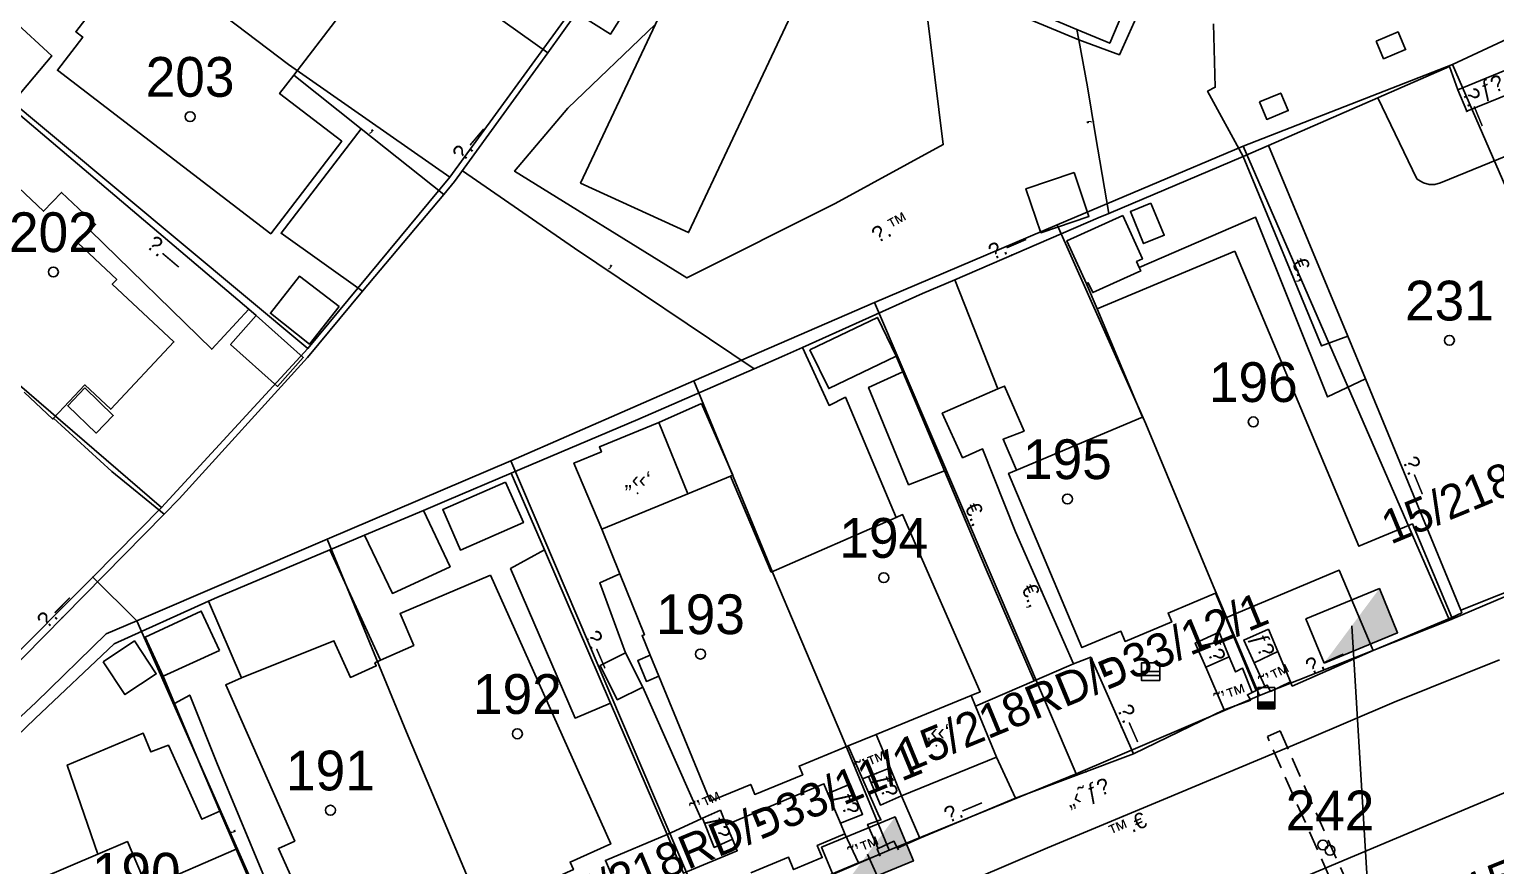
# Model space of a CAD drawing. Header units: metres. Extents: x 218299 to 220222, y 572714 to 574340.
# Drawn here: x 219021.1 to 219094.8, y 573440.5 to 573482.5 of the extents above; entities that cross this region are included whole.
import ezdxf
from ezdxf.enums import TextEntityAlignment as Align

# ---------------------------------------------------------------- set-up
doc = ezdxf.new("R2010")
doc.units = ezdxf.units.M
doc.header["$MEASUREMENT"] = 0
doc.linetypes.add('DASH15', pattern=[1.5, 1, -0.5])
for name, color, linetype in [('1602', 44, 'Continuous'), ('1603', 44, 'Continuous'), ('6151', 102, 'CABLEUNDEXIST03'), ('6261', 7, 'Continuous'), ('6701', 7, 'DASH15'), ('6916', 7, 'Continuous'), ('A_POINTS', 2, 'Continuous'), ('M2200', 253, 'Continuous'), ('M2207', 253, 'Continuous'), ('M2401', 7, 'Continuous'), ('M2404', 7, 'Continuous'), ('M2407', 253, 'Continuous'), ('M2408', 253, 'Continuous'), ('M2412', 253, 'Continuous'), ('M2420', 253, 'Continuous'), ('M2601', 253, 'Continuous'), ('M2602', 253, 'Continuous'), ('M2605', 253, 'Continuous'), ('M2612', 253, 'Continuous'), ('M5203', 253, 'Continuous'), ('M5235', 253, 'Continuous'), ('M5250', 253, 'Continuous')]:
    doc.layers.add(name, color=color, linetype=linetype)
doc.styles.add('HEBTXT', font='HEBTXT')
doc.styles.add('MAVAT_HEBTXT', font='HEBTXT')
doc.linetypes.add('CABLEUNDEXIST03', pattern='A,3.5,[222,elecad.shx,S=0.01,R=0,X=0,Y=0],1.5', length=5)

# ---------------------------------------------------------------- blocks, each defined once
blk = doc.blocks.new('6261')
blk.add_lwpolyline([(-2, -1.2), (2, -1.2), (2, 1.2), (-2, 1.2)], close=True)
at = {"color": 0}
blk.add_solid([(2, 1.2), (-2, -1.2), (2, -1.2)], dxfattribs=at)
at = {"color": 0, "style": 'HEBTXT'}
blk.add_attdef('PIL_NAME', (2.689, 2.418), '', height=1.7, dxfattribs=at)
at = {"style": 'HEBTXT'}
blk.add_attdef('CAMUT_MONIM', (2.489, 0.218), '', height=1.7, dxfattribs=at)
at = {"color": 0, "style": 'HEBTXT', "flags": 1}
for tag, p in [('TYPE', (2.585, -1.773)), ('MAP_TYPE', (2.689, -3.782))]:
    blk.add_attdef(tag, p, '', height=1.7, dxfattribs=at)
blk = doc.blocks.new('6916')
at = {"layer": 'A_POINTS'}
blk.add_circle((0, 0), 0.25, dxfattribs=at)
at = {"color": 0, "style": 'HEBTXT'}
for tag, p in [('HTCH', (0.006, 3.527)), ('PIPE', (0.049, 1.33))]:
    blk.add_attdef(tag, text='', height=1.7, dxfattribs=at).set_placement(p, align=Align.MIDDLE_CENTER)
blk = doc.blocks.new('1603')
at = {"layer": 'A_POINTS'}
blk.add_circle((0, 0), 0.25, dxfattribs=at)
at = {"color": 0, "style": 'HEBTXT'}
blk.add_attdef('PARCEL_NUM', text='', height=2, dxfattribs=at).set_placement((0, 1), align=Align.CENTER)
at = {"color": 0, "style": 'HEBTXT', "flags": 1}
blk.add_attdef('LOT_NUM', text='', height=2, dxfattribs=at).set_placement((0, -2.5), align=Align.CENTER)
blk = doc.blocks.new('M2404')
blk.add_circle((0, 0), 0.025)
at = {"style": 'MAVAT_HEBTXT'}
blk.add_attdef('NAME', text='', height=0.8, dxfattribs=at).set_placement((0, 1.59), align=Align.MIDDLE)
blk = doc.blocks.new('M2407')
blk.add_circle((0, 0), 0.025)
at = {"style": 'MAVAT_HEBTXT'}
blk.add_attdef('NAME', text='', height=0.8, dxfattribs=at).set_placement((0, 1.59), align=Align.MIDDLE)
blk = doc.blocks.new('M2408')
blk.add_circle((0, 0), 0.025)
at = {"style": 'MAVAT_HEBTXT'}
blk.add_attdef('NAME', text='', height=0.8, dxfattribs=at).set_placement((0, 1.59), align=Align.MIDDLE)
blk = doc.blocks.new('M2601')
blk.add_circle((0, 0), 0.025)
at = {"style": 'MAVAT_HEBTXT'}
blk.add_attdef('NAME', text='', height=0.8, dxfattribs=at).set_placement((0, 1.59), align=Align.MIDDLE)
blk = doc.blocks.new('M2602')
blk.add_circle((0, 0), 0.025)
at = {"style": 'MAVAT_HEBTXT'}
blk.add_attdef('NAME', text='', height=0.8, dxfattribs=at).set_placement((0, 1.59), align=Align.MIDDLE)
blk = doc.blocks.new('M2605')
blk.add_circle((0, 0), 0.025)
at = {"style": 'MAVAT_HEBTXT'}
blk.add_attdef('NAME', text='', height=0.8, dxfattribs=at).set_placement((0, 1.59), align=Align.MIDDLE)
blk = doc.blocks.new('M2612')
blk.add_circle((0, 0), 0.025)
at = {"style": 'MAVAT_HEBTXT'}
blk.add_attdef('NAME', text='', height=0.8, dxfattribs=at).set_placement((0, 1.59), align=Align.MIDDLE)
blk = doc.blocks.new('M2207')
blk.add_circle((0, 0), 0.025)
at = {"style": 'MAVAT_HEBTXT'}
blk.add_attdef('NAME', text='', height=0.8, dxfattribs=at).set_placement((0, 1.59), align=Align.MIDDLE)
blk = doc.blocks.new('M2412')
blk.add_circle((0, 0), 0.025)
at = {"style": 'MAVAT_HEBTXT'}
blk.add_attdef('NAME', text='', height=0.8, dxfattribs=at).set_placement((0, 1.59), align=Align.MIDDLE)
blk = doc.blocks.new('M5250')
blk.add_circle((0, 0), 0.025)
at = {"style": 'MAVAT_HEBTXT'}
blk.add_attdef('NAME', text='', height=0.8, dxfattribs=at).set_placement((0, 1.25), align=Align.MIDDLE)
blk = doc.blocks.new('M5203')
for points in [[(1.54, -1.47), (-1.54, -1.47), (-1.54, 1.47), (1.54, 1.47)], [(-1.54, 0), (1.54, 0)], [(1.54, 1.47), (1.54, -1.47)], [(-1.54, -0.66), (1.54, -0.66)]]:
    blk.add_lwpolyline(points)
at = {"style": 'MAVAT_HEBTXT', "flags": 1}
for tag, p in [('MARK', (0, 3.2)), ('HEIGHT', (0, -3.3)), ('NAME', (0, -5.87))]:
    blk.add_attdef(tag, text='', height=0.8, dxfattribs=at).set_placement(p, align=Align.MIDDLE)
blk = doc.blocks.new('*U89')
at = {"linetype": 'Continuous'}
for p, q in [((-0.85, 0), (-0.85, -0.66)), ((0.85, 0), (0.85, -0.66))]:
    blk.add_line(p, q, dxfattribs=at)
blk.add_solid([(-0.85, 0), (-0.85, -0.66), (0.85, -0.66)], dxfattribs=at)
at = {"linetype": 'Continuous', "extrusion": (0, 0, -1)}
blk.add_solid([(0.85, 0), (-0.85, 0), (-0.85, -0.66)], dxfattribs=at)
blk = doc.blocks.new('M5235')
for points in [[(-0.85, 1.47), (0.85, 1.47)], [(-0.85, -0.66), (-0.85, 1.47)], [(-0.85, 0), (0.85, 0)], [(0.85, -0.66), (0.85, 1.47)], [(-0.85, -0.66), (0.85, -0.66)]]:
    blk.add_lwpolyline(points)
at = {"linetype": 'Continuous'}
blk.add_blockref('*U89', (0, 0), dxfattribs=at)
at = {"style": 'MAVAT_HEBTXT', "flags": 1}
for tag, p in [('MARK', (0, 2.72)), ('HEIGHT', (0, -1.92)), ('NAME', (0, -4.48))]:
    blk.add_attdef(tag, text='', height=0.8, dxfattribs=at).set_placement(p, align=Align.MIDDLE)
blk = doc.blocks.new('111')
at = {"layer": 'M2200'}
for points in [[(219065.114, 573497.229, 573.72), (219081.116, 573490.484, 573.72), (219078.881, 573485.184, 573.72), (219077.13, 573485.922, 573.72), (219075.401, 573481.819, 573.72), (219073.75, 573482.515, 573.72), (219061.912, 573487.505, 573.72), (219063.625, 573491.568, 573.72), (219062.863, 573491.89, 573.72), (219065.114, 573497.229, 573.72)], [(219031.322, 573491.966, 575.4), (219038.934, 573486.132, 575.4), (219034.397, 573480.213, 575.192), (219033.691, 573479.291, 575.16), (219036.815, 573476.896, 574.68), (219033.245, 573472.239, 574.68), (219022.52, 573480.46, 575.16), (219023.799, 573482.129, 575.16), (219023.444, 573482.4, 575.16), (219024.951, 573484.367, 575.16), (219025.235, 573484.15, 575.16), (219026.923, 573486.353, 575.16), (219027.925, 573487.66, 575.16), (219025.849, 573489.252, 574.92), (219027.955, 573492, 574.92), (219030.092, 573490.361, 575.16), (219031.228, 573491.843, 575.381)], [(219081.682, 573471.372, 571.68), (219087.923, 573456.523, 570.72), (219090.61, 573457.652, 569.52), (219092.589, 573452.945, 569.52), (219092.589, 573452.945, 569.52), (219088.634, 573451.282, 569.76), (219088.634, 573451.282, 569.76), (219086.938, 573455.318, 570.48), (219081.243, 573452.925, 570.48), (219081.243, 573452.925, 570.48), (219080.72, 573454.169, 570.96), (219078.333, 573453.166, 570.72), (219078.518, 573452.725, 570.72), (219076.177, 573451.742, 570.84), (219075.961, 573452.255, 570.84), (219074, 573451.431, 570.84), (219070.321, 573460.185, 570.84), (219070.718, 573460.352, 570.953), (219077.056, 573463.016, 572.76), (219074.766, 573468.465, 571.56), (219074.766, 573468.465, 571.56)], [(219032.517, 573468.123, 573.9), (219032.517, 573468.123, 573.9), (219034.874, 573466.013, 573.9), (219034.874, 573466.013, 573.9), (219033.579, 573464.566, 573.9), (219033.579, 573464.566, 573.9), (219031.222, 573466.676, 573.9), (219032.517, 573468.123, 573.9)], [(219049.875, 573457.381, 570.87), (219049.875, 573457.381, 570.87), (219054.204, 573459.166, 571.01), (219056.339, 573460.045, 571.08), (219056.339, 573460.045, 571.08), (219058.393, 573455.228, 571.08), (219064.672, 573457.977, 570.166), (219064.993, 573458.117, 570.12), (219068.897, 573449.21, 570.36), (219068.437, 573449.021, 570.36), (219063.67, 573447.065, 570.36), (219062.26, 573446.486, 570.36), (219061.731, 573446.269, 570.36), (219059.793, 573445.474, 570.36), (219059.975, 573445.031, 570.36), (219057.567, 573444.043, 570.36), (219057.36, 573444.547, 570.36), (219055.32, 573443.71, 570.36), (219052.743, 573449.988, 570.722), (219052.31, 573451.043, 570.783), (219051.904, 573452.033, 570.84), (219052.016, 573452.079, 570.84), (219050.779, 573455.142, 570.857)], [(219044.278, 573455.067, 570.6), (219050.327, 573441.561, 570.12), (219048.281, 573440.644, 570.12), (219048.452, 573440.263, 570.12), (219046.225, 573439.265, 570.12), (219046.004, 573439.758, 570.12), (219043.423, 573438.602, 570.188), (219038.13, 573436.231, 570.329), (219036.862, 573435.638, 570.36), (219035.289, 573439.43, 571.8), (219034.615, 573439.128, 569.4), (219033.627, 573441.332, 569.64), (219034.452, 573441.702, 571.56), (219030.984, 573449.558, 570.6), (219031.768, 573449.915, 570.6), (219036.42, 573451.773, 570.6), (219037.246, 573449.928, 570.6), (219038.543, 573450.509, 570.84), (219038.474, 573450.663, 570.84), (219038.762, 573450.792, 570.857), (219040.428, 573451.539, 570.96), (219039.746, 573453.151, 570.96)], [(219012.847, 573436.046, 569.76), (219024.555, 573441.04, 569.76), (219026.04, 573441.674, 569.76), (219027.029, 573439.354, 569.713), (219031.162, 573429.665, 569.52), (219026.822, 573427.813, 569.52), (219025.437, 573431.062, 570), (219022.932, 573429.993, 570), (219021.36, 573429.323, 570), (219022.11, 573427.564, 569.775), (219022.756, 573426.049, 569.581), (219023.008, 573425.443, 569.52), (219023.008, 573425.443, 569.52), (219018.216, 573423.406, 569.52), (219018.121, 573423.682, 569.522), (219018.03, 573423.897, 569.527), (219013.032, 573435.613, 569.751)]]:
    blk.add_polyline3d(points, close=True, dxfattribs=at)
for points in [[(219018.375, 573484.753, 573.506), (219022.244, 573481.182, 574.2), (219020.115, 573478.653, 573.953)], [(219018.703, 573476.308, 573.84), (219021.832, 573473.372, 575.28), (219022.721, 573474.319, 573.6), (219024.444, 573472.703, 573.6), (219024.164, 573472.405, 574.056), (219023.561, 573471.762, 575.04), (219025.502, 573469.942, 574.32), (219025.282, 573469.707, 574.68), (219028.378, 573466.803, 574.68), (219025.2, 573463.415, 574.68), (219023.896, 573464.639, 574.68), (219022.326, 573462.966, 574.68), (219022.286, 573462.923, 574.68), (219020.846, 573464.275, 574.68)]]:
    blk.add_polyline3d(points, dxfattribs=at)
at = {"layer": 'M2207'}
for points in [[(219063.146, 573491.232, 573.06), (219054.242, 573472.297, 573.06), (219048.814, 573474.789, 573.06), (219052.571, 573482.773, 573.06), (219057.769, 573493.818, 573.06), (219063.146, 573491.232, 573.06)], [(219073.606, 573475.327, 572.34), (219074.358, 573473.113, 572.1), (219071.94, 573472.291, 572.1), (219071.187, 573474.505, 572.34), (219073.606, 573475.327, 572.34)], [(219076.054, 573473.157, 571.62), (219073.253, 573471.89, 571.62), (219074.229, 573469.731, 570.9), (219074.229, 573469.731, 570.9), (219074.324, 573469.774, 570.9), (219074.547, 573469.281, 570.9), (219076.961, 573470.373, 570.9), (219076.886, 573470.539, 570.9), (219076.749, 573470.84, 570.9), (219077.042, 573470.973, 570.9)], [(219077.475, 573473.784, 569.58), (219078.139, 573472.17, 569.7), (219077.103, 573471.744, 569.7), (219076.438, 573473.357, 569.58), (219077.475, 573473.784, 569.58)], [(219036.688, 573468.586, 574.26), (219035.189, 573466.69, 574.26), (219033.228, 573468.241, 574.26), (219034.695, 573470.113, 574.26), (219036.688, 573468.586, 574.26)], [(219060.34, 573466.41, 570.18), (219063.727, 573468.037, 570.18), (219064.666, 573466.082, 570.18), (219064.666, 573466.082, 570.18), (219061.279, 573464.455, 570.18), (219060.34, 573466.41, 570.18)], [(219023.908, 573464.486, 573.06), (219025.33, 573463.108, 573.06), (219024.465, 573462.214, 573.06), (219023.042, 573463.592, 573.06), (219023.908, 573464.486, 573.06)], [(219054.894, 573463.7, 569.7), (219056.468, 573460.101, 569.7), (219056.339, 573460.045, 569.7), (219054.204, 573459.166, 569.7), (219054.204, 573459.166, 569.7), (219052.736, 573462.743, 569.7), (219054.894, 573463.7, 569.7)], [(219049.875, 573457.381, 570.53), (219054.204, 573459.166, 570.687), (219052.736, 573462.743, 570.36), (219052.736, 573462.743, 570.36), (219049.762, 573461.523, 570.36), (219049.862, 573461.279, 570.36), (219048.474, 573460.709, 570.36)], [(219045.047, 573459.756, 569.7), (219041.884, 573458.37, 569.7), (219042.778, 573456.331, 569.7), (219045.941, 573457.717, 569.7), (219045.047, 573459.756, 569.7)], [(219030.66, 573451.287, 569.58), (219027.838, 573449.985, 569.58), (219027.838, 573449.985, 569.58), (219026.927, 573451.961, 569.58), (219029.749, 573453.262, 569.58), (219030.66, 573451.287, 569.58)], [(219024.816, 573450.722, 569.46), (219025.919, 573449.063, 569.46), (219027.492, 573450.109, 569.46), (219026.389, 573451.768, 569.46), (219024.816, 573450.722, 569.46)], [(219051.077, 573451.173, 569.82), (219051.077, 573451.173, 569.82), (219051.936, 573449.448, 569.82), (219051.936, 573449.448, 569.82), (219050.651, 573448.808, 569.7), (219049.792, 573450.533, 569.7), (219051.077, 573451.173, 569.82)], [(219052.31, 573451.043, 570.18), (219052.743, 573449.988, 570.3), (219052.119, 573449.731, 570.3), (219051.686, 573450.786, 570.18), (219052.31, 573451.043, 570.18)], [(219068.437, 573449.021, 570.3), (219063.67, 573447.065, 570.3), (219064.362, 573445.38, 570.169), (219064.941, 573443.968, 570.06), (219064.941, 573443.968, 570.06), (219064.941, 573443.968, 570.06), (219069.707, 573445.925, 570.06), (219069.707, 573445.925, 570.06), (219068.657, 573448.484, 570.258), (219068.437, 573449.021, 570.3)]]:
    blk.add_polyline3d(points, close=True, dxfattribs=at)
blk.add_polyline3d([(219057.362, 573440.098, 569.34), (219059.252, 573440.893, 569.82), (219059.517, 573440.263, 569.1), (219060.959, 573440.869, 569.1), (219060.701, 573441.481, 569.58), (219062.097, 573442.068, 569.58), (219062.097, 573442.068, 569.58), (219061.873, 573442.599, 569.63), (219061.244, 573444.097, 569.773), (219061.04, 573444.582, 569.82), (219056.132, 573442.518, 569.82), (219056.132, 573442.518, 569.82), (219056.438, 573441.791, 569.552), (219056.682, 573441.212, 569.34), (219053.986, 573440.078, 569.1), (219053.165, 573442.03, 569.1), (219053.165, 573442.03, 569.1), (219053.165, 573442.03, 569.1), (219050.064, 573440.726, 568.86), (219050.443, 573439.824, 569.58)], dxfattribs=at)
at = {"layer": 'M2401'}
for points in [[(219019.006, 573419.008, 565.774), (219024.383, 573421.233, 566.014), (219029.036, 573423.179, 566.014), (219036.287, 573426.317, 566.014), (219042.534, 573428.87, 566.254), (219046.654, 573430.593, 566.254), (219051.919, 573432.794, 566.374), (219053.836, 573431.968, 566.254), (219059.355, 573434.349, 566.374), (219060.371, 573436.346, 566.494), (219066.745, 573439, 566.734), (219072.276, 573441.364, 566.614), (219078.1, 573443.793, 566.854), (219085.185, 573446.753, 567.094), (219089.696, 573448.679, 567.094), (219094.986, 573450.814, 567.214)], [(219098.632, 573455.535, 567.51), (219098.632, 573455.535, 567.51), (219103.421, 573457.623, 567.69), (219103.421, 573457.623, 567.69), (219100.224, 573465.314, 568.05), (219095.754, 573476.327, 568.59), (219092.027, 573474.796, 568.68), (219091.741, 573474.718, 568.68), (219091.445, 573474.72, 568.68), (219091.16, 573474.8, 568.68), (219090.906, 573474.953, 568.68), (219090.839, 573475.011, 568.68), (219088.881, 573479.084, 568.86)]]:
    blk.add_polyline3d(points, dxfattribs=at)
at = {"layer": 'M2404'}
for points in [[(219019.006, 573419.008, 565.774), (219024.383, 573421.233, 566.014), (219029.036, 573423.179, 566.014), (219036.287, 573426.317, 566.014), (219042.534, 573428.87, 566.254), (219046.654, 573430.593, 566.254), (219051.919, 573432.794, 566.374), (219053.836, 573431.968, 566.254), (219059.355, 573434.349, 566.374), (219060.371, 573436.346, 566.494), (219066.745, 573439, 566.734), (219072.276, 573441.364, 566.614), (219078.1, 573443.793, 566.854), (219085.185, 573446.753, 567.094), (219089.696, 573448.679, 567.094), (219094.986, 573450.814, 567.214)], [(219098.632, 573455.535, 567.51), (219098.632, 573455.535, 567.51), (219103.421, 573457.623, 567.69), (219103.421, 573457.623, 567.69), (219100.224, 573465.314, 568.05), (219095.754, 573476.327, 568.59), (219092.027, 573474.796, 568.68), (219091.741, 573474.718, 568.68), (219091.445, 573474.72, 568.68), (219091.16, 573474.8, 568.68), (219090.906, 573474.953, 568.68), (219090.839, 573475.011, 568.68), (219088.881, 573479.084, 568.86)]]:
    blk.add_polyline3d(points, dxfattribs=at)
at = {"layer": 'M2407'}
for points in [[(219047.164, 573481.343, 572.355), (219041.368, 573485.474, 572.535), (219040.336, 573484.126, 572.535), (219039.121, 573485.096, 572.625), (219040.094, 573486.293, 572.625), (219036.325, 573489.082, 572.625), (219037.792, 573490.91, 572.625)], [(219080.799, 573483.012, 570.285), (219077.249, 573484.275, 570.465), (219075.887, 573481.241, 570.465), (219073.847, 573481.997, 570.465), (219065.981, 573485.286, 570.465), (219067.037, 573476.725, 570.465), (219061.602, 573473.762, 570.465), (219054.155, 573470.022, 570.285), (219045.492, 573475.386, 570.285), (219048.164, 573478.563, 570.285), (219052.571, 573482.773, 570.285)], [(219037.779, 573477.523, 572.625), (219033.76, 573472.263, 572.625), (219037.849, 573469.346, 572.445)], [(219032.142, 573468.442, 571.365), (219030.276, 573466.431, 571.455), (219024.164, 573472.405, 571.185)], [(219076.886, 573470.539, 568.374), (219082.729, 573473.074, 568.374), (219086.346, 573464.037, 568.374), (219088.257, 573464.944, 568.374)], [(219067.619, 573469.931, 568.194), (219069.784, 573464.436, 568.194)], [(219064.672, 573457.977, 567.99), (219062.121, 573464.022, 568.08), (219061.295, 573463.605, 568.125), (219059.956, 573466.521, 568.125)], [(219064.998, 573465.294, 568.125), (219063.286, 573464.511, 568.125), (219065.294, 573459.615, 567.945), (219067.094, 573460.325, 567.99)], [(219040.913, 573458.33, 567.564), (219042.251, 573455.498, 567.564), (219039.354, 573454.154, 567.564), (219037.96, 573457.085, 567.564)], [(219050.318, 573448.634, 567.474), (219048.533, 573447.881, 567.564), (219045.295, 573455.399, 567.564), (219046.991, 573456.353, 567.564)], [(219050.779, 573455.142, 567.852), (219049.777, 573454.69, 567.852), (219051.077, 573451.173, 567.852)], [(219030.118, 573453.765, 567.564), (219031.768, 573449.915, 567.564)], [(219028.403, 573448.626, 567.564), (219029.17, 573449.044, 567.564), (219030.537, 573445.631, 567.564), (219035.157, 573434.502, 567.564)], [(219051.936, 573449.448, 567.852), (219054.878, 573442.823, 567.78)], [(219024.555, 573441.04, 567.294), (219023.019, 573445.52, 567.294), (219026.828, 573447.134, 567.294), (219027.226, 573446.18, 567.294), (219028.105, 573446.52, 567.294), (219029.774, 573442.795, 567.474), (219030.692, 573443.197, 567.474)], [(219031.509, 573441.293, 567.474), (219027.029, 573439.354, 567.294)]]:
    blk.add_polyline3d(points, dxfattribs=at)
at = {"layer": 'M2408'}
for points in [[(219098.632, 573455.535, 567.42), (219093.036, 573453.304, 567.24)], [(219070.67, 573443.855, 566.79), (219076.592, 573446.08, 566.79)], [(219065.859, 573441.841, 566.655), (219064.734, 573441.349, 566.655)]]:
    blk.add_polyline3d(points, dxfattribs=at)
at = {"layer": 'M2412'}
for points in [[(219096.113, 573480.801, 569.692), (219092.898, 573479.48, 569.542), (219093.341, 573478.4, 568.717), (219096.561, 573479.721, 568.717)], [(219080.902, 573452.206, 567.967), (219079.701, 573451.66, 567.967), (219080.231, 573450.439, 567.292), (219081.408, 573450.958, 567.292)], [(219083.374, 573452.36, 568.042), (219082.134, 573451.804, 568.042), (219082.655, 573450.664, 567.217), (219083.843, 573451.236, 567.217)], [(219064.362, 573445.38, 567.667), (219063.274, 573444.939, 567.667), (219063.885, 573443.506, 566.842), (219064.941, 573443.968, 566.842)], [(219062.365, 573444.559, 567.742), (219061.244, 573444.097, 567.742), (219061.873, 573442.599, 566.842), (219062.983, 573443.042, 566.842)], [(219055.836, 573443.247, 567.705), (219055.836, 573443.247, 567.705), (219054.937, 573442.85, 567.705), (219054.937, 573442.85, 567.705), (219055.526, 573441.382, 566.655), (219056.438, 573441.791, 566.655), (219056.132, 573442.518, 567.302)]]:
    blk.add_polyline3d(points, close=True, dxfattribs=at)
at = {"layer": 'M2420', "linetype": 'Continuous', "lineweight": -3}
blk.add_lwpolyline([(218815, 573271.12), (218820.09, 573275.12), (218861.3, 573307.12), (218922.3, 573356.31), (218953.3, 573379.31), (218975.09, 573394.62), (219016.09, 573412.12), (219055, 573427.19), (219099.41, 573445.88), (219110.2, 573450.38), (219123.3, 573457.88), (219130.09, 573462.38), (219137.3, 573467.38), (219141.09, 573470.12), (219151.91, 573480.62), (219163.91, 573496.88), (219171.3, 573512.19), (219176.8, 573527.5), (219181.7, 573546.81)], dxfattribs=at)
at = {"layer": 'M2601'}
for points in [[(219080.611, 573482.795, 572.205), (219080.701, 573479.612, 571.905), (219080.317, 573479.405, 571.905), (219082.102, 573476.129, 571.755)], [(219073.75, 573482.515, 571.605), (219073.847, 573481.997, 571.605), (219074.291, 573479.636, 571.605), (219074.692, 573477.187, 571.605), (219075.349, 573473.266, 571.605)], [(219041.937, 573474.216, 573.855), (219037.779, 573477.523, 574.02), (219034.397, 573480.213, 574.155)], [(219057.543, 573465.456, 571.455), (219048.504, 573471.512, 571.455), (219042.877, 573475.412, 571.455)], [(219025.266, 573460.286, 572.73), (219022.326, 573462.966, 572.73)], [(219027.838, 573449.985, 569.205), (219028.403, 573448.626, 569.16), (219029.742, 573445.41, 569.055), (219030.692, 573443.197, 569.055), (219031.509, 573441.293, 569.055), (219032.548, 573438.871, 569.055), (219034.599, 573434.249, 568.905)], [(219063.743, 573443.088, 569.28), (219062.986, 573444.822, 569.242), (219062.26, 573446.486, 569.205)]]:
    blk.add_polyline3d(points, dxfattribs=at)
at = {"layer": 'M2602'}
for points in [[(219082.102, 573476.129, 570.142), (219086.038, 573466.598, 569.392), (219087.374, 573467.095, 569.392), (219087.374, 573467.095, 569.392), (219083.38, 573476.686, 569.542)], [(219074.766, 573468.465, 570.292), (219074.229, 573469.731, 570.292)], [(219064.666, 573466.082, 568.867), (219064.998, 573465.294, 568.856), (219067.094, 573460.325, 568.786), (219069.142, 573455.469, 568.717), (219071.609, 573449.764, 568.567)], [(219070.718, 573460.352, 568.342), (219070.043, 573461.911, 568.342), (219071.095, 573462.321, 568.342), (219070.118, 573464.582, 568.342), (219069.784, 573464.436, 568.342), (219066.982, 573463.212, 568.342), (219068.006, 573460.974, 568.342), (219069.01, 573461.417, 568.342), (219070.668, 573457.243, 568.342), (219073.579, 573450.606, 568.342)], [(219027.886, 573458.145, 572.655), (219025.266, 573460.286, 572.73)], [(219036.219, 573456.351, 568.284), (219038.762, 573450.792, 568.284)], [(219082.765, 573449.274, 569.317), (219081.243, 573452.925, 569.617)], [(219082.551, 573449.17, 568.342), (219082.08, 573450.388, 568.342), (219081.713, 573450.207, 568.342), (219081.408, 573450.958, 568.289), (219080.902, 573452.206, 568.201)], [(219082.134, 573451.804, 568.417), (219082.655, 573450.664, 568.417), (219083.195, 573449.483, 568.417)], [(219083.474, 573449.225, 569.317), (219083.474, 573449.225, 569.317), (219083.315, 573449.542, 569.317), (219083.195, 573449.483, 569.317), (219083.04, 573449.408, 569.317), (219082.765, 573449.274, 569.317), (219082.551, 573449.17, 569.317), (219082.322, 573449.059, 569.317), (219082.493, 573448.781, 569.317), (219082.493, 573448.781, 569.317), (219082.493, 573448.781, 569.317)], [(219063.768, 573441.322, 567.93), (219063.237, 573442.534, 567.93), (219063.9, 573442.763, 567.93), (219063.743, 573443.088, 567.93)], [(219064.781, 573441.255, 568.155), (219064.734, 573441.349, 568.155), (219064.56, 573441.692, 568.155), (219063.768, 573441.322, 568.155), (219063.711, 573441.295, 568.155), (219063.834, 573441.021, 568.155), (219063.872, 573440.936, 568.155)]]:
    blk.add_polyline3d(points, dxfattribs=at)
at = {"layer": 'M2605'}
for points in [[(219048.614, 573483.349, 571.755), (219050.319, 573482.285, 571.755), (219057.587, 573493.777, 571.755), (219061.817, 573500.348, 571.905), (219061.817, 573500.348, 571.905)], [(219048.614, 573483.349, 572.355), (219047.164, 573481.343, 572.355), (219042.479, 573474.861, 572.355), (219041.937, 573474.216, 572.371), (219037.849, 573469.346, 572.488), (219037.277, 573468.665, 572.505), (219035.092, 573466.026, 572.505), (219035.09, 573466.025, 572.505)], [(219093.341, 573478.4, 569.537), (219092.898, 573479.48, 569.648), (219092.471, 573480.65, 569.767), (219088.909, 573479.097, 569.871), (219088.881, 573479.084, 569.871), (219083.38, 573476.686, 570.03), (219082.102, 573476.129, 570.067), (219082.102, 573476.129, 570.067), (219082.102, 573476.129, 570.067), (219082.102, 573476.129, 570.067), (219075.349, 573473.266, 570.345), (219074.812, 573473.038, 570.367), (219067.619, 573469.931, 570.367), (219065.997, 573469.23, 570.367), (219059.956, 573466.521, 570.237), (219059.058, 573466.118, 570.217), (219057.543, 573465.456, 570.187), (219051.696, 573462.903, 570.067), (219045.331, 573460.202, 569.77), (219042.084, 573458.823, 569.617), (219040.913, 573458.33, 569.572), (219037.96, 573457.085, 569.457), (219036.219, 573456.351, 569.389), (219030.529, 573453.952, 569.167), (219030.118, 573453.765, 569.156), (219025.377, 573451.613, 569.017), (219021.401, 573447.869, 568.717), (219016.747, 573443.389, 568.117)], [(219020.115, 573478.653, 572.505), (219032.142, 573468.442, 572.505), (219032.517, 573468.123, 572.505)], [(219087.374, 573467.095, 568.417), (219088.257, 573464.944, 568.371), (219093.036, 573453.304, 568.12), (219093.086, 573453.183, 568.117), (219092.589, 573452.945, 568.117)], [(219035.092, 573466.026, 571.455), (219028.641, 573458.915, 571.305), (219027.886, 573458.145, 571.305), (219019.831, 573449.938, 571.305), (219019.831, 573449.938, 571.305), (219017.671, 573452.206, 571.305), (219012.959, 573457.154, 571.305), (219011.981, 573458.181, 571.305), (219011.161, 573459.022, 571.305), (219006.478, 573463.832, 571.305)], [(219053.165, 573442.03, 567.93), (219050.318, 573448.634, 567.93), (219046.991, 573456.353, 567.93), (219045.331, 573460.202, 567.93)], [(219088.634, 573451.282, 568.267), (219084.57, 573449.493, 568.267), (219084.499, 573449.664, 568.267), (219084.481, 573449.707, 568.267), (219083.843, 573451.236, 568.267), (219083.374, 573452.36, 568.267), (219083.374, 573452.36, 568.267)], [(219079.701, 573451.66, 568.192), (219080.231, 573450.439, 568.192), (219081.155, 573448.308, 568.192), (219081.155, 573448.308, 568.192), (219076.592, 573446.08, 568.192), (219076.592, 573446.08, 568.192), (219074.45, 573450.95, 568.192), (219073.579, 573450.606, 568.139), (219073.236, 573450.47, 568.117), (219071.609, 573449.764, 568.038), (219068.657, 573448.484, 567.892)], [(219069.707, 573445.925, 567.742), (219070.67, 573443.855, 567.742), (219070.67, 573443.855, 567.742), (219065.859, 573441.841, 567.742), (219065.859, 573441.841, 567.742), (219064.941, 573443.968, 567.742)], [(219053.165, 573442.03, 567.78), (219054.878, 573442.823, 567.78), (219054.937, 573442.85, 567.78)], [(219062.097, 573442.068, 567.78), (219062.774, 573440.601, 567.78), (219057.994, 573438.595, 567.78)]]:
    blk.add_polyline3d(points, dxfattribs=at)
at = {"layer": 'M2612'}
for points in [[(219083.474, 573449.225, 569.092), (219084.481, 573449.707, 569.092)], [(219082.493, 573448.781, 568.492), (219081.155, 573448.308, 568.492)], [(219064.362, 573445.38, 568.792), (219064.362, 573445.38, 568.792), (219063.274, 573444.939, 568.792), (219062.986, 573444.822, 568.792)], [(219054.937, 573442.85, 568.68), (219055.836, 573443.247, 568.68)], [(219063.834, 573441.021, 568.08), (219062.774, 573440.601, 568.08), (219062.774, 573440.601, 568.08)]]:
    blk.add_polyline3d(points, dxfattribs=at)
at = {"layer": 'M5250'}
for points in [[(219088.788, 573481.923, 569.88), (219089.892, 573482.391, 569.88), (219090.264, 573481.514, 569.88), (219089.16, 573481.046, 569.88), (219088.788, 573481.923, 569.88)], [(219082.92, 573478.871, 569.97), (219083.996, 573479.319, 569.97), (219084.363, 573478.438, 569.97), (219083.288, 573477.99, 569.97), (219082.92, 573478.871, 569.97)]]:
    blk.add_polyline3d(points, dxfattribs=at)
at = {"layer": 'M2207'}
ref = blk.add_blockref('M2207', (219051.679, 573459.192), dxfattribs=dict(at, xscale=0.5, yscale=0.5, zscale=0.5))
ref.add_attrib('NAME', '„‹‹‘', dxfattribs={"layer": '0', "height": 0.8, "style": 'MAVAT_HEBTXT'}).set_placement((219051.679, 573459.817), align=Align.MIDDLE)
ref = blk.add_blockref('M2207', (219066.689, 573446.495), dxfattribs=dict(at, xscale=0.5, yscale=0.5, zscale=0.5))
ref.add_attrib('NAME', '„‹‹‘', dxfattribs={"layer": '0', "height": 0.8, "style": 'MAVAT_HEBTXT'}).set_placement((219066.689, 573447.12), align=Align.MIDDLE)
at = {"layer": 'M2404'}
ref = blk.add_blockref('M2404', (219076.061, 573442.943), dxfattribs=dict(at, xscale=0.5, yscale=0.5, zscale=0.5))
ref.add_attrib('NAME', '™.€', dxfattribs={"layer": '0', "height": 0.8, "rotation": 23.44576, "style": 'MAVAT_HEBTXT'}).set_placement((219076.28, 573442.438), align=Align.MIDDLE)
at = {"layer": 'M2407'}
ref = blk.add_blockref('M2407', (219063.291, 573474.682), dxfattribs=dict(at, xscale=0.5, yscale=0.5, zscale=0.5))
ref.add_attrib('NAME', '\x8e.™', dxfattribs={"layer": '0', "height": 0.8, "rotation": 28.59873, "style": 'MAVAT_HEBTXT'}).set_placement((219064.389, 573472.573), align=Align.MIDDLE)
at = {"layer": 'M2408'}
ref = blk.add_blockref('M2408', (219074.212, 573445.186), dxfattribs=dict(at, xscale=0.5, yscale=0.5, zscale=0.5))
ref.add_attrib('NAME', '„‹˜ƒ\x8e', dxfattribs={"layer": '0', "height": 0.8, "rotation": 20.59686, "style": 'MAVAT_HEBTXT'}).set_placement((219074.326, 573444.042), align=Align.MIDDLE)
at = {"layer": 'M2412'}
ref = blk.add_blockref('M2412', (219093.384, 573478.417), dxfattribs=dict(at, xscale=0.5, yscale=0.5, zscale=0.5))
ref.add_attrib('NAME', 'ƒ\x8e', dxfattribs={"layer": '0', "height": 0.8, "rotation": 22.31927, "style": 'MAVAT_HEBTXT'}).set_placement((219094.627, 573479.582), align=Align.MIDDLE)
ref = blk.add_blockref('M2412', (219080.228, 573450.446), dxfattribs=dict(at, xscale=0.5, yscale=0.5, zscale=0.5))
ref.add_attrib('NAME', 'ƒ\x8e', dxfattribs={"layer": '0', "height": 0.8, "rotation": 293.45334, "style": 'MAVAT_HEBTXT'}).set_placement((219080.563, 573451.285), align=Align.MIDDLE)
ref = blk.add_blockref('M2412', (219082.643, 573450.691), dxfattribs=dict(at, xscale=0.5, yscale=0.5, zscale=0.5))
ref.add_attrib('NAME', 'ƒ\x8e', dxfattribs={"layer": '0', "height": 0.8, "rotation": 294.56963, "style": 'MAVAT_HEBTXT'}).set_placement((219083.029, 573451.535), align=Align.MIDDLE)
ref = blk.add_blockref('M2412', (219063.877, 573443.526), dxfattribs=dict(at, xscale=0.5, yscale=0.5, zscale=0.5))
ref.add_attrib('NAME', 'ƒ\x8e', dxfattribs={"layer": '0', "height": 0.8, "rotation": 293.08746, "style": 'MAVAT_HEBTXT'}).set_placement((219064.111, 573444.45), align=Align.MIDDLE)
ref = blk.add_blockref('M2412', (219061.872, 573442.602), dxfattribs=dict(at, xscale=0.5, yscale=0.5, zscale=0.5))
ref.add_attrib('NAME', 'ƒ\x8e', dxfattribs={"layer": '0', "height": 0.8, "rotation": 292.80925, "style": 'MAVAT_HEBTXT'}).set_placement((219062.172, 573443.57), align=Align.MIDDLE)
ref = blk.add_blockref('M2412', (219055.196, 573442.204), dxfattribs=dict(at, xscale=0.5, yscale=0.5, zscale=0.5))
ref.add_attrib('NAME', 'ƒ\x8e', dxfattribs={"layer": '0', "height": 0.8, "rotation": 291.86755, "style": 'MAVAT_HEBTXT'}).set_placement((219055.696, 573442.377), align=Align.MIDDLE)
at = {"layer": 'M2601'}
ref = blk.add_blockref('M2601', (219074.576, 573477.895), dxfattribs=dict(at, xscale=0.5, yscale=0.5, zscale=0.5))
ref.add_attrib('NAME', '‚', dxfattribs={"layer": '0', "height": 0.8, "rotation": 99.28965, "style": 'MAVAT_HEBTXT'}).set_placement((219074.033, 573477.806), align=Align.MIDDLE)
ref = blk.add_blockref('M2601', (219038.167, 573477.214), dxfattribs=dict(at, xscale=0.5, yscale=0.5, zscale=0.5))
ref.add_attrib('NAME', '‚', dxfattribs={"layer": '0', "height": 0.8, "rotation": 321.50376, "style": 'MAVAT_HEBTXT'}).set_placement((219038.51, 573477.645), align=Align.MIDDLE)
ref = blk.add_blockref('M2601', (219050.18, 573470.39), dxfattribs=dict(at, xscale=0.5, yscale=0.5, zscale=0.5))
ref.add_attrib('NAME', '‚', dxfattribs={"layer": '0', "height": 0.8, "rotation": 326.17707, "style": 'MAVAT_HEBTXT'}).set_placement((219050.486, 573470.847), align=Align.MIDDLE)
ref = blk.add_blockref('M2601', (219031.165, 573442.094), dxfattribs=dict(at, xscale=0.5, yscale=0.5, zscale=0.5))
ref.add_attrib('NAME', '‚', dxfattribs={"layer": '0', "height": 0.8, "rotation": 293.22794, "style": 'MAVAT_HEBTXT'}).set_placement((219031.67, 573442.311), align=Align.MIDDLE)
at = {"layer": 'M2602'}
ref = blk.add_blockref('M2602', (219084.539, 573470.228), dxfattribs=dict(at, xscale=0.5, yscale=0.5, zscale=0.5))
ref.add_attrib('NAME', '€.‚', dxfattribs={"layer": '0', "height": 0.8, "rotation": 292.43879, "style": 'MAVAT_HEBTXT'}).set_placement((219085.047, 573470.438), align=Align.MIDDLE)
ref = blk.add_blockref('M2602', (219068.112, 573457.911), dxfattribs=dict(at, xscale=0.5, yscale=0.5, zscale=0.5))
ref.add_attrib('NAME', '€.‚', dxfattribs={"layer": '0', "height": 0.8, "rotation": 292.86711, "style": 'MAVAT_HEBTXT'}).set_placement((219068.618, 573458.125), align=Align.MIDDLE)
ref = blk.add_blockref('M2602', (219071.973, 573454.267), dxfattribs=dict(at, xscale=0.5, yscale=0.5, zscale=0.5))
ref.add_attrib('NAME', '€.‚', dxfattribs={"layer": '0', "height": 0.8, "rotation": 293.68037, "style": 'MAVAT_HEBTXT'}).set_placement((219071.469, 573454.046), align=Align.MIDDLE)
at = {"layer": 'M2605'}
ref = blk.add_blockref('M2605', (219093.341, 573478.4), dxfattribs=dict(at, xscale=0.5, yscale=0.5, zscale=0.5))
ref.add_attrib('NAME', '\x9a.—', dxfattribs={"layer": '0', "height": 0.8, "rotation": 292.31927, "style": 'MAVAT_HEBTXT'}).set_placement((219093.85, 573478.609), align=Align.MIDDLE)
ref = blk.add_blockref('M2605', (219043.648, 573476.479), dxfattribs=dict(at, xscale=0.5, yscale=0.5, zscale=0.5))
ref.add_attrib('NAME', '\x9a.—', dxfattribs={"layer": '0', "height": 0.8, "rotation": 49.9849, "style": 'MAVAT_HEBTXT'}).set_placement((219043.227, 573476.833), align=Align.MIDDLE)
ref = blk.add_blockref('M2605', (219028.302, 573471.702), dxfattribs=dict(at, xscale=0.5, yscale=0.5, zscale=0.5))
ref.add_attrib('NAME', '\x9a.—', dxfattribs={"layer": '0', "height": 0.8, "rotation": 319.66683, "style": 'MAVAT_HEBTXT'}).set_placement((219027.946, 573471.283), align=Align.MIDDLE)
ref = blk.add_blockref('M2605', (219070.476, 573471.165), dxfattribs=dict(at, xscale=0.5, yscale=0.5, zscale=0.5))
ref.add_attrib('NAME', '\x9a.—', dxfattribs={"layer": '0', "height": 0.8, "rotation": 23.36384, "style": 'MAVAT_HEBTXT'}).set_placement((219070.258, 573471.67), align=Align.MIDDLE)
ref = blk.add_blockref('M2605', (219090.334, 573459.884), dxfattribs=dict(at, xscale=0.5, yscale=0.5, zscale=0.5))
ref.add_attrib('NAME', '\x9a.—', dxfattribs={"layer": '0', "height": 0.8, "rotation": 292.32274, "style": 'MAVAT_HEBTXT'}).set_placement((219090.843, 573460.093), align=Align.MIDDLE)
ref = blk.add_blockref('M2605', (219022.769, 573452.931), dxfattribs=dict(at, xscale=0.5, yscale=0.5, zscale=0.5))
ref.add_attrib('NAME', '\x9a.—', dxfattribs={"layer": '0', "height": 0.8, "rotation": 45.53808, "style": 'MAVAT_HEBTXT'}).set_placement((219022.377, 573453.317), align=Align.MIDDLE)
ref = blk.add_blockref('M2605', (219049.248, 573451.116), dxfattribs=dict(at, xscale=0.5, yscale=0.5, zscale=0.5))
ref.add_attrib('NAME', '\x9a.—', dxfattribs={"layer": '0', "height": 0.8, "rotation": 293.32043, "style": 'MAVAT_HEBTXT'}).set_placement((219049.753, 573451.333), align=Align.MIDDLE)
ref = blk.add_blockref('M2605', (219086.422, 573450.308), dxfattribs=dict(at, xscale=0.5, yscale=0.5, zscale=0.5))
ref.add_attrib('NAME', '\x9a.—', dxfattribs={"layer": '0', "height": 0.8, "rotation": 23.77146, "style": 'MAVAT_HEBTXT'}).set_placement((219086.2, 573450.812), align=Align.MIDDLE)
ref = blk.add_blockref('M2605', (219076.01, 573447.404), dxfattribs=dict(at, xscale=0.5, yscale=0.5, zscale=0.5))
ref.add_attrib('NAME', '\x9a.—', dxfattribs={"layer": '0', "height": 0.8, "rotation": 293.74681, "style": 'MAVAT_HEBTXT'}).set_placement((219076.513, 573447.626), align=Align.MIDDLE)
ref = blk.add_blockref('M2605', (219068.248, 573442.841), dxfattribs=dict(at, xscale=0.5, yscale=0.5, zscale=0.5))
ref.add_attrib('NAME', '\x9a.—', dxfattribs={"layer": '0', "height": 0.8, "rotation": 22.71554, "style": 'MAVAT_HEBTXT'}).set_placement((219068.036, 573443.348), align=Align.MIDDLE)
at = {"layer": 'M2612'}
ref = blk.add_blockref('M2612', (219083.977, 573449.466), dxfattribs=dict(at, xscale=0.5, yscale=0.5, zscale=0.5))
ref.add_attrib('NAME', '˜’™', dxfattribs={"layer": '0', "height": 0.8, "rotation": 25.60076, "style": 'MAVAT_HEBTXT'}).set_placement((219083.74, 573449.962), align=Align.MIDDLE)
ref = blk.add_blockref('M2612', (219081.68, 573448.494), dxfattribs=dict(at, xscale=0.5, yscale=0.5, zscale=0.5))
ref.add_attrib('NAME', '˜’™', dxfattribs={"layer": '0', "height": 0.8, "rotation": 19.47882, "style": 'MAVAT_HEBTXT'}).set_placement((219081.496, 573449.012), align=Align.MIDDLE)
ref = blk.add_blockref('M2612', (219063.674, 573445.101), dxfattribs=dict(at, xscale=0.5, yscale=0.5, zscale=0.5))
ref.add_attrib('NAME', '˜’™', dxfattribs={"layer": '0', "height": 0.8, "rotation": 22.06817, "style": 'MAVAT_HEBTXT'}).set_placement((219063.467, 573445.611), align=Align.MIDDLE)
ref = blk.add_blockref('M2612', (219055.386, 573443.049), dxfattribs=dict(at, xscale=0.5, yscale=0.5, zscale=0.5))
ref.add_attrib('NAME', '˜’™', dxfattribs={"layer": '0', "height": 0.8, "rotation": 23.80316, "style": 'MAVAT_HEBTXT'}).set_placement((219055.164, 573443.552), align=Align.MIDDLE)
ref = blk.add_blockref('M2612', (219063.304, 573440.811), dxfattribs=dict(at, xscale=0.5, yscale=0.5, zscale=0.5))
ref.add_attrib('NAME', '˜’™', dxfattribs={"layer": '0', "height": 0.8, "rotation": 21.60618, "style": 'MAVAT_HEBTXT'}).set_placement((219063.102, 573441.322), align=Align.MIDDLE)
at = {"layer": 'M5203', "xscale": 0.3, "yscale": 0.3, "zscale": 0.3}
blk.add_blockref('M5203', (219077.453, 573450.222, 568.194), dxfattribs=at)
at = {"layer": 'M5235', "xscale": 0.5, "yscale": 0.5, "zscale": 0.5}
blk.add_blockref('M5235', (219083.273, 573448.681, 567.165), dxfattribs=at)
at = {"layer": 'M5250', "xscale": 0.5, "yscale": 0.5, "zscale": 0.5}
for p in [(219090.264, 573481.514, 569.88), (219084.363, 573478.438, 569.97)]:
    blk.add_blockref('M5250', p, dxfattribs=at)

msp = doc.modelspace()

# ---------------------------------------------------------------- linework, layer by layer
at = {"layer": '1602'}
for points in [[(219054.5, 573464.84), (219045.31, 573460.83), (219036.07, 573456.88), (219026.52, 573452.77), (219024.295, 573454.979), (219027.76, 573458.47), (219035.1, 573466.47), (219042.25, 573475.09), (219048.54, 573483.73), (219054.68, 573492.96), (219060.36, 573502.27), (219065.67, 573512.16), (219070.4, 573521.81), (219074.74, 573531.79), (219078.37, 573542.11), (219102.21, 573485.25), (219092.62, 573480.75), (219082.11, 573476.65), (219072.76, 573472.69), (219063.58, 573468.79)], [(219092.47, 573452.81), (219082.11, 573476.65), (219092.62, 573480.75), (219102.05, 573459.04), (219102.1499, 573458.7361), (219102.1871, 573458.5397), (219102.2046, 573458.3405), (219102.2021, 573458.1406), (219102.1796, 573457.942), (219102.1375, 573457.7466), (219102.076, 573457.5563), (219101.9958, 573457.3732), (219101.8978, 573457.1989), (219101.7828, 573457.0354), (219101.6522, 573456.8841), (219101.507, 573456.7466), (219101.3489, 573456.6243), (219101.1793, 573456.5184), (219101, 573456.43)], [(219082.11, 573476.65), (219092.47, 573452.81), (219082.93, 573449.02), (219080.52, 573454.74), (219077.21, 573462.68), (219072.76, 573472.69)], [(219080.52, 573454.74), (219082.93, 573449.02), (219073.71, 573445.08), (219063.58, 573468.79), (219072.76, 573472.69), (219077.21, 573462.68)], [(219063.58, 573468.79), (219073.71, 573445.08), (219064.31, 573441.24), (219061.94, 573447), (219058.58, 573454.93), (219054.5, 573464.84)], [(219061.94, 573447), (219064.31, 573441.24), (219055.3, 573437.37), (219045.31, 573460.83), (219054.5, 573464.84), (219058.58, 573454.93)], [(219045.31, 573460.83), (219055.3, 573437.37), (219045.85, 573433.45), (219043.392, 573439.263), (219040.06, 573447.173), (219036.07, 573456.88)], [(219043.392, 573439.263), (219045.85, 573433.45), (219036.74, 573429.55), (219026.52, 573452.77), (219036.07, 573456.88), (219040.06, 573447.173)], [(219006.19, 573434.6), (219012.76, 573419.53), (219010.468, 573418.531), (219003.264, 573435.057), (219011.98, 573442.94), (219015.08, 573445.92), (219019.79, 573450.44), (219024.295, 573454.979), (219026.52, 573452.77), (219024.98, 573452.12), (219021.44, 573448.67), (219016.69, 573444.25), (219013.45, 573441.17)], [(219026.52, 573452.77), (219036.74, 573429.55), (219025.31, 573424.85), (219022.663, 573431.109), (219019.285, 573438.999), (219016.69, 573444.25), (219021.44, 573448.67), (219024.98, 573452.12)]]:
    msp.add_lwpolyline(points, close=True, dxfattribs=at)
for points in [[(219027.29, 573485.97), (219034.14, 573480.75), (219042.25, 573475.09), (219035.1, 573466.47), (219016.19, 573482.24), (219016.3218, 573482.3904), (219016.4535, 573482.541)], [(219048.54, 573483.73), (219042.25, 573475.09), (219034.14, 573480.75), (219027.29, 573485.97)], [(219102.05, 573459.04), (219092.62, 573480.75), (219102.21, 573485.25)], [(219016.19, 573482.24), (219035.1, 573466.47), (219027.76, 573458.47), (219020.5, 573464.72)], [(219020.5, 573464.72), (219027.76, 573458.47), (219024.295, 573454.979), (219019.79, 573450.44)], [(219012.76, 573419.53), (219025.31, 573424.85), (219036.74, 573429.55), (219045.85, 573433.45), (219055.3, 573437.37), (219064.31, 573441.24), (219073.71, 573445.08), (219082.93, 573449.02), (219092.47, 573452.81), (219101, 573456.43)]]:
    msp.add_lwpolyline(points, dxfattribs=at)
at = {"layer": '6151'}
for points in [[(219087.5632, 573452.5243), (219088.5763, 573435.908), (219090.6301, 573436.7397), (219091.6587, 573434.2782)], [(219063.2289, 573441.0461), (219069.01, 573428.068), (219073.0156, 573429.7623), (219074.0651, 573426.9854)]]:
    msp.add_lwpolyline(points, dxfattribs=at)
at = {"layer": '6701'}
msp.add_lwpolyline([(219088.897, 573436.049), (219088.256, 573435.767), (219083.324, 573446.958), (219083.964, 573447.24)], close=True, dxfattribs=at)

# ---------------------------------------------------------------- block references
msp.add_blockref('111', (0, 0))
at = {"layer": '1603'}
for p, values in [((219029.1909, 573478.1297), {'PARCEL_NUM': '203'}), ((219022.3208, 573470.3184), {'PARCEL_NUM': '202'}), ((219092.4699, 573466.8804), {'PARCEL_NUM': '231'}), ((219082.6158, 573462.7806), {'PARCEL_NUM': '196'}), ((219073.2759, 573458.9032), {'PARCEL_NUM': '195'}), ((219064.0464, 573454.9463), {'PARCEL_NUM': '194'}), ((219054.838, 573451.1058), {'PARCEL_NUM': '193'}), ((219045.6363, 573447.0943), {'PARCEL_NUM': '192'}), ((219036.2422, 573443.2492), {'PARCEL_NUM': '191'}), ((219086.47, 573441.2375), {'PARCEL_NUM': '242'}), ((219026.4852, 573438.1075), {'PARCEL_NUM': '190'})]:
    msp.add_blockref('1603', p, dxfattribs=at).add_auto_attribs(values)
at = {"layer": '6261'}
ref = msp.add_blockref('6261', (219087.5632, 573452.5243), dxfattribs=dict(at, rotation=22.43999999999308))
ref.add_attrib('PIL_NAME', '15/218RD/פ33/13/1', (219089.5158, 573456.6005), dxfattribs={"layer": '0', "color": 0, "height": 1.7, "rotation": 22.44, "style": 'HEBTXT'})
ref = msp.add_blockref('6261', (219063.2289, 573441.0461), dxfattribs=dict(at, rotation=22.43999999999308))
ref.add_attrib('PIL_NAME', '15/218RD/פ33/12/1', (219065.1815, 573445.1223), dxfattribs={"layer": '0', "color": 0, "height": 1.7, "rotation": 22.44, "style": 'HEBTXT'})
ref = msp.add_blockref('6261', (219045.8121, 573433.5143), dxfattribs=dict(at, rotation=22.43999999999308))
ref.add_attrib('PIL_NAME', '15/218RD/פ33/11/1', (219047.7647, 573437.5905), dxfattribs={"layer": '0', "color": 0, "height": 1.7, "rotation": 22.44, "style": 'HEBTXT'})
ref = msp.add_blockref('6261', (219091.6587, 573434.2782), dxfattribs=dict(at, rotation=21.68999999999331))
ref.add_attrib('PIL_NAME', '15/218RD/פ33/13', (219093.6645, 573438.3285), dxfattribs={"layer": '0', "color": 0, "height": 1.7, "rotation": 21.69, "style": 'HEBTXT'})
at = {"layer": '6916', "rotation": 293.7879}
msp.add_blockref('6916', (219086.1108, 573441.5023), dxfattribs=at)

doc.saveas('drawing.dxf')
